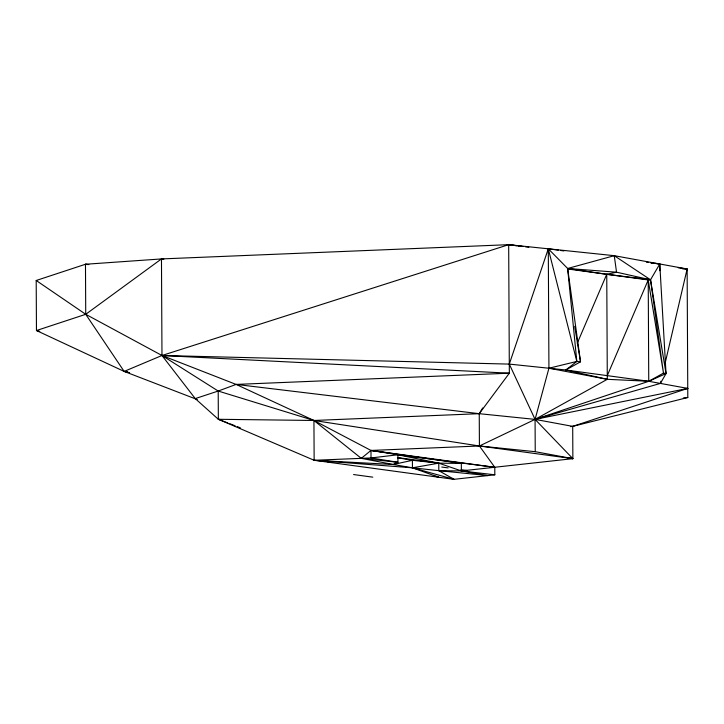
<?xml version="1.0" encoding="UTF-8"?>
<svg xmlns="http://www.w3.org/2000/svg" width="724" height="724" viewBox="0 0 724 724"><rect width="100%" height="100%" fill="white"/><g stroke="black" fill="none" stroke-linecap="round" stroke-linejoin="round"><path stroke-width="1.09" d="M197.263 399.558L124.139 371.403L36.462 330.533L36.2 280.487L85.731 314.307L161.977 355.493L236.105 384.417L313.935 420.472L370.978 450.437L479.415 445.984L535.072 419.386L660.406 383.412L660.921 381.213M665.03 363.611L687.13 268.984L614.26 255.681L508.673 244.676L161.47 258.93L85.477 264.26L36.2 280.487M88.853 264.577L85.477 264.26L85.731 314.307L124.139 371.403L161.977 355.493L509.298 364.1L565.806 369.991L648.749 381.286L687.755 388.408L572.702 426.364L572.865 458.663L535.235 451.686L535.072 419.386L548.928 368.226L548.294 248.803L558.331 250.169M653.066 263.129L650.822 262.848L659.781 263.988L666.035 373.593L648.749 381.286L607.3 379.313L565.806 369.991L580.521 361.819L567.652 268.477L548.294 248.803L509.298 364.1L535.072 419.386L572.865 458.663L461.369 470.926L438.816 470.663L412.436 467.813L314.144 460.283L218.349 419.287L195.254 398.598L161.977 355.493L161.47 258.93L163.733 258.975M577.254 343.239L606.748 274.296L616.54 272.197L650.532 279.79L666.035 373.593L660.406 383.412M607.282 375.638L648.224 279.944L650.532 279.79L659.781 263.988L655.301 263.418M482.709 407.965L479.243 413.685L479.415 445.984L494.782 467.297L494.818 474.808L453.975 479.324L314.144 460.283L313.935 420.472L218.205 391.041L161.977 355.493L508.673 244.676L523.217 246.531M397.901 454.781L438.78 463.152L438.816 470.663L453.975 479.324L412.436 467.813L393.168 464.5L314.144 460.283L371.014 457.948L397.901 454.781L397.938 462.283L371.014 457.948L370.978 450.437L397.901 454.781L494.782 467.297L370.978 450.437L361.276 458.346L313.935 420.472L218.349 419.287L218.205 391.041L236.105 384.417L509.343 373.195L508.673 244.676L516.474 245.735M565.806 369.991L576.829 361.439L580.521 361.819L574.711 326.325M236.105 384.417L479.243 413.685L535.072 419.386L607.3 379.313L606.748 274.296L567.652 268.477L576.829 361.439L548.928 368.226L607.3 379.313M678.207 267.771L687.13 268.984L687.8 397.503L572.702 426.364L535.072 419.386L648.749 381.286L663.474 373.122L666.035 373.593M393.168 464.5L397.938 462.283L361.276 458.346L393.168 464.5L412.399 460.31L438.78 463.152L461.324 463.414L461.369 470.926L487.831 475.577L438.816 470.663M195.254 398.598L218.205 391.041M614.26 255.681L567.652 268.477L616.54 272.197L614.26 255.681L650.532 279.79L663.474 373.122L648.224 279.944L567.453 268.948M535.072 419.386L687.755 388.408L685.492 388.453M397.413 457.731L412.399 460.31L412.436 467.813L438.78 463.152L461.369 470.926L494.818 474.808M685.519 388.761L687.755 388.408M683.311 398.001L687.8 397.503M570.458 426.608L572.702 426.364M682.605 268.894L687.13 268.984M161.977 355.493L509.343 373.195L479.243 413.685L313.935 420.472L479.415 445.984L572.865 458.663L568.412 457.948M479.415 445.984L535.235 451.686M606.748 274.296L650.532 279.79M525.461 246.821L528.819 247.246M560.557 250.477L563.906 250.929M646.405 262.169L648.632 262.468M518.71 246.042L522.049 246.495M163.705 259.237L161.47 258.93L85.731 314.307L36.462 330.533L39.739 331.384M85.477 264.26L87.713 264.568M127.478 371.855L124.139 371.403L129.632 372.679M397.585 457.595L438.78 463.152M441.74 467.034L448.147 467.903M460.971 469.65L467.378 470.528M353.565 474.546L372.797 477.161M221.589 419.739L218.349 419.287L227.788 422.943M370.978 450.437L461.324 463.414M434.409 476.03L438.762 477.252L436.726 476.292M412.436 467.813L438.762 477.252M229.888 423.757L235.128 425.784M237.228 426.599L240.368 427.821M326.352 461.152L329.501 462.374L327.474 461.405M452.002 478.265L453.975 479.324M548.294 248.803L576.829 361.439M659.781 263.988L659.817 270.749M648.224 279.944L648.749 381.286"/></g></svg>
